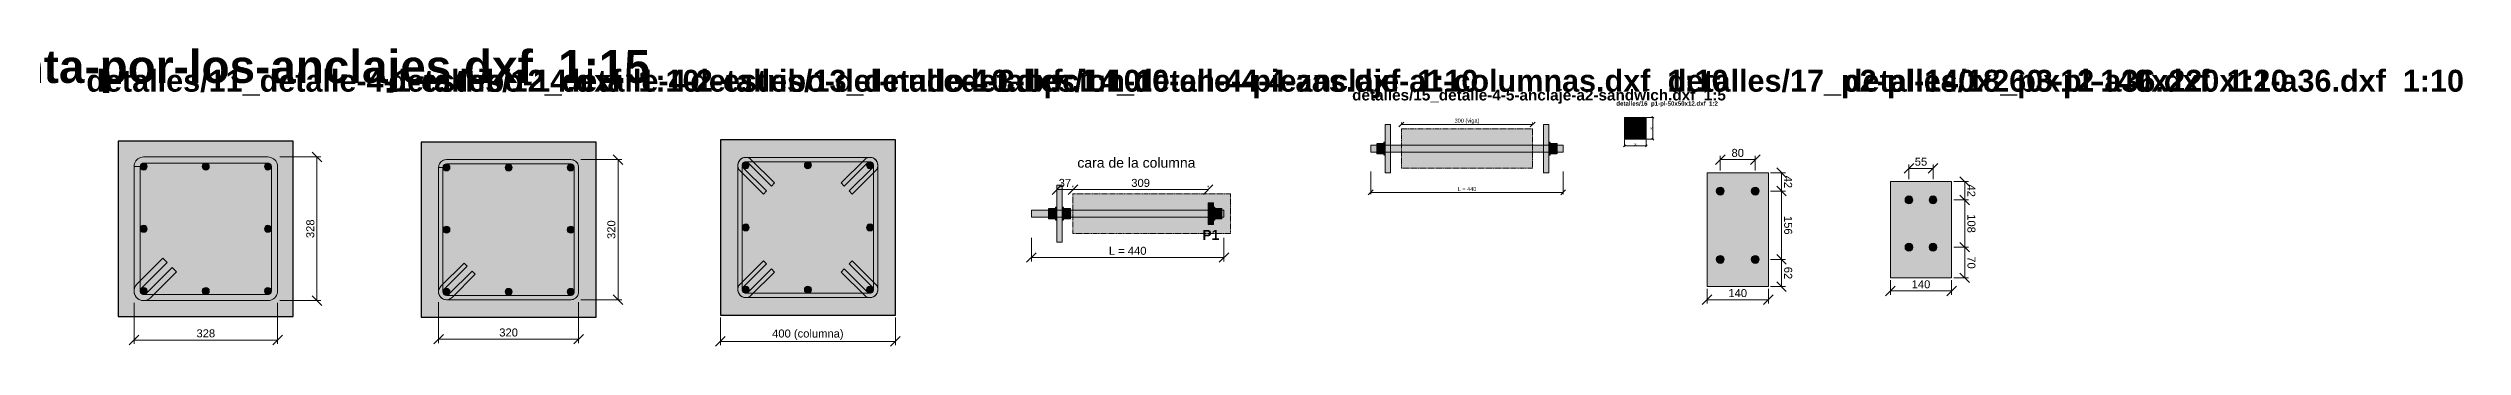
# Model space of a CAD drawing. Header units: millimetres. Extents: x 21 to 47975, y -17028 to 695.
# Drawn here: x 42458 to 47975, y -542 to 139 of the extents above; entities that cross this region are included whole.
import ezdxf
from ezdxf.enums import TextEntityAlignment as Align

# ---------------------------------------------------------------- set-up
doc = ezdxf.new("R2010")
doc.units = ezdxf.units.MM
doc.linetypes.add('TRAZO_3-2', pattern=[1.763889, 1.058333, -0.705556])
doc.linetypes.add('TRAZO_6-3', pattern=[3.175, 2.116667, -1.058333])
for name, color, linetype, lineweight, true_color in [('COTAS', 27, 'Continuous', 15, 0x333333), ('G-r_anc', 24, 'Continuous', 18, 0x7b241c), ('G-r_ancg', 11, 'TRAZO_3-2', 20, 0xd3746b), ('G-r_bp', 138, 'Continuous', 20, 0x142433), ('G-r_col', 31, 'Continuous', 15, 0xd2bc8c), ('G-r_conc', 252, 'Continuous', 30, 0x6b6b6b), ('G-r_concb', 253, 'TRAZO_6-3', 20, 0xa1a1a1), ('G-r_eplate', 253, 'Continuous', 20, 0x848f9a), ('G-r_new', 119, 'Continuous', 18, 0x145a32), ('G-r_nut', 26, 'Continuous', 18, 0x3d0f0b), ('G-r_t1', 217, 'Continuous', 18, 0x4a235a), ('G-r_t2', 147, 'Continuous', 18, 0x1b4f72), ('G-r_t3', 44, 'Continuous', 18, 0x7e5109), ('G-r_t4', 136, 'Continuous', 18, 0x0b5345), ('G-r_tieS', 217, 'Continuous', 18, 0x4a235a), ('G-void', 27, 'Continuous', 20, 0x333333), ('T-anc', 22, 'Continuous', 18, 0xa93226), ('T-small', 47, 'Continuous', 18, 0x444444)]:
    doc.layers.add(name, color=color, linetype=linetype, lineweight=lineweight, true_color=true_color)
doc.layers.add('MODELO_ROTULOS', color=253, linetype='Continuous', lineweight=9, true_color=0x9e9e9e, plot=False)
doc.styles.add('ESTANDAR', font='arial.ttf')
doc.styles.add('NEGRITA', font='arialbd.ttf')
doc.dimstyles.new('COTAS_1-10', dxfattribs={"dimscale": 10, "dimtxt": 1.8288, "dimasz": 2, "dimexe": 0.881944, "dimexo": 0.529167, "dimgap": 0.6, "dimtad": 1, "dimdec": 0, "dimtxsty": 'ESTANDAR', "dimtsz": 1.094317, "dimcen": 2.5, "dimclrd": 8, "dimclre": 8, "dimclrt": 250, "dimazin": 3, "dimtfac": 1, "dimtmove": 0, "dimatfit": 3, "dimlwd": 15, "dimlwe": 13})
doc.dimstyles.new('COTAS_1-2', dxfattribs={"dimscale": 2, "dimtxt": 1.8288, "dimasz": 2, "dimexe": 0.881944, "dimexo": 0.529167, "dimgap": 0.6, "dimtad": 1, "dimdec": 0, "dimtxsty": 'ESTANDAR', "dimtsz": 1.094317, "dimcen": 2.5, "dimclrd": 8, "dimclre": 8, "dimclrt": 250, "dimazin": 3, "dimtfac": 1, "dimtmove": 0, "dimatfit": 3, "dimlwd": 15, "dimlwe": 13})
doc.dimstyles.new('COTAS_1-5', dxfattribs={"dimscale": 5, "dimtxt": 1.8288, "dimasz": 2, "dimexe": 0.881944, "dimexo": 0.529167, "dimgap": 0.6, "dimtad": 1, "dimdec": 0, "dimtxsty": 'ESTANDAR', "dimtsz": 1.094317, "dimcen": 2.5, "dimclrd": 8, "dimclre": 8, "dimclrt": 250, "dimazin": 3, "dimtfac": 1, "dimtmove": 0, "dimatfit": 3, "dimlwd": 15, "dimlwe": 13})

msp = doc.modelspace()

# ---------------------------------------------------------------- hatches: boundary and pattern name
at = {"layer": 'G-r_anc', "true_color": 0xc0392b}
for points in [[(45479.9, -81.9), (45919.9, -81.9), (45919.9, -97.9), (45479.9, -97.9)], [(44704.5, -230.5), (45144.5, -230.5), (45144.5, -246.5), (44704.5, -246.5)]]:
    msp.add_hatch(color=7, dxfattribs=at).paths.add_polyline_path(points)
at = {"layer": 'G-r_ancg', "true_color": 0xf4dbd9}
for points in [[(45493.9, -101.9), (45509.9, -101.9), (45509.9, -77.9), (45493.9, -77.9)], [(45509.9, -104.9), (45512.9, -104.9), (45512.9, -74.9), (45509.9, -74.9)], [(45886.9, -104.9), (45889.9, -104.9), (45889.9, -74.9), (45886.9, -74.9)], [(45889.9, -101.9), (45905.9, -101.9), (45905.9, -77.9), (45889.9, -77.9)], [(44743.5, -250.5), (44759.5, -250.5), (44759.5, -226.5), (44743.5, -226.5)], [(44759.5, -253.5), (44762.5, -253.5), (44762.5, -223.5), (44759.5, -223.5)], [(44774.5, -253.5), (44777.5, -253.5), (44777.5, -223.5), (44774.5, -223.5)], [(44777.5, -250.5), (44793.5, -250.5), (44793.5, -226.5), (44777.5, -226.5)]]:
    msp.add_hatch(color=7, dxfattribs=at).paths.add_polyline_path(points)
at = {"layer": 'G-r_bp', "true_color": 0x34506b}
for points in [[(46059.7, -68.6), (46109.7, -68.6), (46109.7, -18.6), (46059.7, -18.6)], [(45108.5, -263.5), (45120.5, -263.5), (45120.5, -213.5), (45108.5, -213.5)]]:
    msp.add_hatch(color=7, dxfattribs=at).paths.add_polyline_path(points)
at = {"layer": 'G-r_col', "true_color": 0xe9dec7}
h = msp.add_hatch(color=7, dxfattribs=at)
edge = h.paths.add_edge_path()
edge.add_arc((42675.7, -131), 8, 0, 360)
h = msp.add_hatch(color=7, dxfattribs=at)
edge = h.paths.add_edge_path()
edge.add_arc((42817.7, -131), 8, 0, 360)
h = msp.add_hatch(color=7, dxfattribs=at)
edge = h.paths.add_edge_path()
edge.add_arc((42959.7, -131), 8, 0, 360)
h = msp.add_hatch(color=7, dxfattribs=at)
edge = h.paths.add_edge_path()
edge.add_arc((43367.7, -133), 8, 0, 360)
h = msp.add_hatch(color=7, dxfattribs=at)
edge = h.paths.add_edge_path()
edge.add_arc((43509.7, -133), 8, 0, 360)
h = msp.add_hatch(color=7, dxfattribs=at)
edge = h.paths.add_edge_path()
edge.add_arc((43651.7, -133), 8, 0, 360)
h = msp.add_hatch(color=7, dxfattribs=at)
edge = h.paths.add_edge_path()
edge.add_arc((44051.6, -128), 8, 0, 360)
h = msp.add_hatch(color=7, dxfattribs=at)
edge = h.paths.add_edge_path()
edge.add_arc((44193.6, -128), 8, 0, 360)
h = msp.add_hatch(color=7, dxfattribs=at)
edge = h.paths.add_edge_path()
edge.add_arc((44335.6, -128), 8, 0, 360)
h = msp.add_hatch(color=7, dxfattribs=at)
edge = h.paths.add_edge_path()
edge.add_arc((42675.7, -273), 8, 0, 360)
h = msp.add_hatch(color=7, dxfattribs=at)
edge = h.paths.add_edge_path()
edge.add_arc((42959.7, -273), 8, 0, 360)
h = msp.add_hatch(color=7, dxfattribs=at)
edge = h.paths.add_edge_path()
edge.add_arc((43367.7, -275), 8, 0, 360)
h = msp.add_hatch(color=7, dxfattribs=at)
edge = h.paths.add_edge_path()
edge.add_arc((43651.7, -275), 8, 0, 360)
h = msp.add_hatch(color=7, dxfattribs=at)
edge = h.paths.add_edge_path()
edge.add_arc((44051.6, -270), 8, 0, 360)
h = msp.add_hatch(color=7, dxfattribs=at)
edge = h.paths.add_edge_path()
edge.add_arc((44335.6, -270), 8, 0, 360)
h = msp.add_hatch(color=7, dxfattribs=at)
edge = h.paths.add_edge_path()
edge.add_arc((42675.7, -415), 8, 0, 360)
h = msp.add_hatch(color=7, dxfattribs=at)
edge = h.paths.add_edge_path()
edge.add_arc((42817.7, -415), 8, 0, 360)
h = msp.add_hatch(color=7, dxfattribs=at)
edge = h.paths.add_edge_path()
edge.add_arc((42959.7, -415), 8, 0, 360)
h = msp.add_hatch(color=7, dxfattribs=at)
edge = h.paths.add_edge_path()
edge.add_arc((43367.7, -417), 8, 0, 360)
h = msp.add_hatch(color=7, dxfattribs=at)
edge = h.paths.add_edge_path()
edge.add_arc((43509.7, -417), 8, 0, 360)
h = msp.add_hatch(color=7, dxfattribs=at)
edge = h.paths.add_edge_path()
edge.add_arc((43651.7, -417), 8, 0, 360)
h = msp.add_hatch(color=7, dxfattribs=at)
edge = h.paths.add_edge_path()
edge.add_arc((44051.6, -412), 8, 0, 360)
h = msp.add_hatch(color=7, dxfattribs=at)
edge = h.paths.add_edge_path()
edge.add_arc((44193.6, -412), 8, 0, 360)
h = msp.add_hatch(color=7, dxfattribs=at)
edge = h.paths.add_edge_path()
edge.add_arc((44335.6, -412), 8, 0, 360)
at = {"layer": 'G-r_conc', "true_color": 0xf5f3ef}
for points in [[(42617.7, -473), (43017.7, -473), (43017.7, -73), (42617.7, -73)], [(43309.7, -475), (43709.7, -475), (43709.7, -75), (43309.7, -75)], [(43993.6, -470), (44393.6, -470), (44393.6, -70), (43993.6, -70)]]:
    msp.add_hatch(color=7, dxfattribs=at).paths.add_polyline_path(points)
at = {"layer": 'G-r_concb', "true_color": 0xf9f8f6}
for points in [[(45549.9, -134.9), (45849.9, -134.9), (45849.9, -44.9), (45549.9, -44.9)], [(44799.5, -283.5), (45159.5, -283.5), (45159.5, -193.5), (44799.5, -193.5)]]:
    msp.add_hatch(color=7, dxfattribs=at).paths.add_polyline_path(points)
at = {"layer": 'G-r_eplate', "true_color": 0xe5ebf1}
for points in [[(45512.9, -144.9), (45524.9, -144.9), (45524.9, -34.9), (45512.9, -34.9)], [(45874.9, -144.9), (45886.9, -144.9), (45886.9, -34.9), (45874.9, -34.9)], [(46248.6, -405), (46388.6, -405), (46388.6, -145), (46248.6, -145)], [(46667.4, -385), (46807.4, -385), (46807.4, -165), (46667.4, -165)], [(44762.5, -303.5), (44774.5, -303.5), (44774.5, -173.5), (44762.5, -173.5)]]:
    msp.add_hatch(color=7, dxfattribs=at).paths.add_polyline_path(points)
at = {"layer": 'G-r_new', "true_color": 0x34905b}
for points in [[(42729.4, -349.9), (42670, -409.3), (42668.9, -410.8), (42668.1, -412.5), (42667.7, -414.4), (42667.8, -416.2), (42668.3, -418), (42669.2, -419.7), (42670.5, -421), (42672, -422.1), (42673.8, -422.7), (42675.7, -423), (42959.6, -423), (42960.9, -422.9), (42962.1, -422.6), (42963.3, -422.1), (42964.3, -421.5), (42965.3, -420.6), (42966.1, -419.7), (42966.8, -418.6), (42967.2, -417.5), (42967.5, -416.2), (42967.6, -415), (42967.7, -131), (42967.5, -129.8), (42967.2, -128.5), (42966.8, -127.4), (42966.1, -126.3), (42965.3, -125.4), (42964.3, -124.5), (42963.3, -123.9), (42962.1, -123.4), (42960.9, -123.1), (42959.6, -123), (42675.7, -123), (42674.4, -123.1), (42673.2, -123.4), (42672, -123.9), (42671, -124.5), (42670, -125.4), (42669.2, -126.3), (42668.5, -127.4), (42668.1, -128.5), (42667.8, -129.8), (42667.6, -131.5), (42653.7, -130.5), (42653.9, -127.6), (42654.7, -124.2), (42656, -121), (42657.8, -118.1), (42660.1, -115.4), (42662.7, -113.2), (42665.7, -111.4), (42668.8, -110.1), (42672.2, -109.2), (42675.6, -109), (42959.7, -109), (42963.1, -109.2), (42966.5, -110.1), (42969.7, -111.4), (42972.6, -113.2), (42975.2, -115.4), (42977.5, -118.1), (42979.3, -121), (42980.6, -124.2), (42981.4, -127.6), (42981.7, -131), (42981.7, -415), (42981.4, -418.4), (42980.6, -421.8), (42979.3, -425), (42977.5, -427.9), (42975.2, -430.6), (42972.6, -432.8), (42969.7, -434.6), (42966.5, -435.9), (42963.1, -436.8), (42959.7, -437), (42675.6, -437), (42670.5, -436.4), (42665.6, -434.6), (42661.3, -431.8), (42657.8, -428), (42655.3, -423.4), (42653.9, -418.4), (42653.7, -413.3), (42654.7, -408.2), (42656.9, -403.5), (42660.1, -399.5), (42719.5, -340)], [(42667.7, -131), (42667.7, -415), (42667.9, -416.9), (42668.6, -418.6), (42669.6, -420.2), (42671, -421.4), (42672.6, -422.3), (42674.4, -422.9), (42676.3, -422.9), (42678.1, -422.6), (42679.8, -421.8), (42681.3, -420.6), (42740.7, -361.3), (42750.6, -371.2), (42691.2, -430.6), (42687.2, -433.8), (42682.5, -436), (42677.4, -437), (42672.2, -436.8), (42667.2, -435.4), (42662.7, -432.8), (42658.9, -429.3), (42656, -425), (42654.2, -420.1), (42653.7, -415), (42653.7, -131)]]:
    msp.add_hatch(color=7, dxfattribs=at).paths.add_polyline_path(points)
at = {"layer": 'G-r_nut', "true_color": 0x7b241c}
for points in [[(45120.5, -253.5), (45123.5, -253.5), (45123.5, -223.5), (45120.5, -223.5)], [(45123.5, -250.5), (45139.5, -250.5), (45139.5, -226.5), (45123.5, -226.5)]]:
    msp.add_hatch(color=7, dxfattribs=at).paths.add_polyline_path(points)
at = {"layer": 'G-r_t1', "true_color": 0x9957b5}
msp.add_hatch(color=7, dxfattribs=at).paths.add_polyline_path([(44098.9, -353.3), (44045.9, -406.3), (44044.8, -407.8), (44044, -409.5), (44043.6, -411.4), (44043.7, -413.2), (44044.2, -415), (44045.1, -416.7), (44046.4, -418.1), (44047.9, -419.1), (44049.7, -419.7), (44051.6, -420), (44335.5, -420), (44337.4, -419.7), (44339.2, -419.1), (44340.7, -418.1), (44342, -416.7), (44342.9, -415), (44343.4, -413.2), (44343.5, -411.4), (44343.1, -409.5), (44342.3, -407.8), (44341.2, -406.3), (44288.2, -353.3), (44295.2, -346.2), (44348.3, -399.3), (44350.9, -402.6), (44352.7, -406.4), (44353.5, -410.6), (44353.4, -414.8), (44352.2, -418.9), (44350.1, -422.6), (44347.3, -425.7), (44343.7, -428.1), (44339.8, -429.5), (44335.6, -430), (44051.5, -430), (44047.3, -429.5), (44043.4, -428.1), (44039.8, -425.7), (44037, -422.6), (44034.9, -418.9), (44033.7, -414.8), (44033.6, -410.6), (44034.4, -406.4), (44036.2, -402.6), (44038.8, -399.3), (44091.9, -346.2)])
at = {"layer": 'G-r_t2', "true_color": 0x4392c7}
msp.add_hatch(color=7, dxfattribs=at).paths.add_polyline_path([(44276.9, -364.6), (44329.9, -417.6), (44331.4, -418.8), (44333.1, -419.6), (44334.9, -419.9), (44336.8, -419.9), (44338.6, -419.4), (44340.2, -418.4), (44341.6, -417.2), (44342.6, -415.6), (44343.3, -413.9), (44343.5, -412), (44343.6, -128), (44343.3, -126.1), (44342.6, -124.4), (44341.6, -122.8), (44340.2, -121.6), (44338.6, -120.6), (44336.8, -120.1), (44334.9, -120.1), (44333.1, -120.4), (44331.4, -121.2), (44329.9, -122.4), (44276.9, -175.4), (44269.8, -168.3), (44322.8, -115.2), (44326.1, -112.6), (44330, -110.8), (44334.1, -110), (44338.4, -110.2), (44342.5, -111.3), (44346.2, -113.4), (44349.3, -116.3), (44351.6, -119.8), (44353.1, -123.8), (44353.6, -128), (44353.6, -412), (44353.1, -416.2), (44351.6, -420.2), (44349.3, -423.7), (44346.2, -426.6), (44342.5, -428.7), (44338.4, -429.8), (44334.1, -430), (44330, -429.2), (44326.1, -427.4), (44322.8, -424.7), (44269.8, -371.7)])
at = {"layer": 'G-r_t3', "true_color": 0xe88b38}
msp.add_hatch(color=7, dxfattribs=at).paths.add_polyline_path([(44288.2, -186.7), (44341.2, -133.7), (44342.3, -132.2), (44343.1, -130.5), (44343.5, -128.6), (44343.4, -126.8), (44342.9, -125), (44342, -123.3), (44340.7, -121.9), (44339.2, -120.9), (44337.4, -120.3), (44335.5, -120), (44051.6, -120), (44049.7, -120.3), (44047.9, -120.9), (44046.4, -121.9), (44045.1, -123.3), (44044.2, -125), (44043.7, -126.8), (44043.6, -128.6), (44044, -130.5), (44044.8, -132.2), (44045.9, -133.7), (44098.9, -186.7), (44091.9, -193.8), (44038.8, -140.7), (44036.2, -137.4), (44034.4, -133.6), (44033.6, -129.4), (44033.7, -125.2), (44034.9, -121.1), (44037, -117.4), (44039.8, -114.3), (44043.4, -111.9), (44047.3, -110.5), (44051.5, -110), (44335.6, -110), (44339.8, -110.5), (44343.7, -111.9), (44347.3, -114.3), (44350.1, -117.4), (44352.2, -121.1), (44353.4, -125.2), (44353.5, -129.4), (44352.7, -133.6), (44350.9, -137.4), (44348.3, -140.7), (44295.2, -193.8)])
at = {"layer": 'G-r_t4', "true_color": 0x2eae95}
msp.add_hatch(color=7, dxfattribs=at).paths.add_polyline_path([(44110.2, -175.4), (44057.2, -122.4), (44055.7, -121.2), (44054, -120.4), (44052.2, -120.1), (44050.3, -120.1), (44048.5, -120.6), (44046.9, -121.6), (44045.5, -122.8), (44044.5, -124.4), (44043.8, -126.1), (44043.6, -128), (44043.6, -412), (44043.8, -413.9), (44044.5, -415.6), (44045.5, -417.2), (44046.9, -418.4), (44048.5, -419.4), (44050.3, -419.9), (44052.2, -419.9), (44054, -419.6), (44055.7, -418.8), (44057.2, -417.6), (44110.2, -364.6), (44117.3, -371.7), (44064.3, -424.8), (44061, -427.4), (44057.1, -429.2), (44053, -430), (44048.7, -429.8), (44044.7, -428.7), (44041, -426.6), (44037.8, -423.7), (44035.5, -420.2), (44034, -416.2), (44033.6, -412), (44033.5, -128), (44034, -123.8), (44035.5, -119.8), (44037.8, -116.3), (44041, -113.4), (44044.7, -111.3), (44048.7, -110.2), (44053, -110), (44057.1, -110.8), (44061, -112.6), (44064.3, -115.3), (44117.3, -168.3)])
at = {"layer": 'G-r_tieS', "true_color": 0x9059a7}
for points in [[(43415, -358.3), (43362, -411.3), (43360.9, -412.8), (43360.1, -414.5), (43359.7, -416.4), (43359.8, -418.2), (43360.3, -420), (43361.2, -421.7), (43362.5, -423.1), (43364, -424.1), (43365.8, -424.7), (43367.7, -425), (43651.6, -425), (43652.9, -424.9), (43654.1, -424.6), (43655.3, -424.1), (43656.3, -423.5), (43657.3, -422.6), (43658.1, -421.7), (43658.8, -420.6), (43659.2, -419.5), (43659.5, -418.2), (43659.6, -417), (43659.7, -133), (43659.5, -131.8), (43659.2, -130.5), (43658.8, -129.4), (43658.1, -128.3), (43657.3, -127.4), (43656.3, -126.5), (43655.3, -125.9), (43654.1, -125.4), (43652.9, -125.1), (43651.6, -125), (43367.7, -125), (43366.4, -125.1), (43365.2, -125.4), (43364, -125.9), (43363, -126.5), (43362, -127.4), (43361.2, -128.3), (43360.5, -129.4), (43360.1, -130.5), (43359.8, -131.8), (43359.6, -133.4), (43349.7, -132.6), (43349.9, -130.2), (43350.5, -127.4), (43351.6, -124.8), (43353.1, -122.4), (43354.9, -120.3), (43357.1, -118.4), (43359.5, -116.9), (43362.1, -115.9), (43364.8, -115.2), (43367.6, -115), (43651.7, -115), (43654.5, -115.2), (43657.2, -115.9), (43659.8, -116.9), (43662.2, -118.4), (43664.4, -120.3), (43666.2, -122.4), (43667.7, -124.8), (43668.8, -127.4), (43669.4, -130.2), (43669.7, -133), (43669.7, -417), (43669.4, -419.8), (43668.8, -422.6), (43667.7, -425.2), (43666.2, -427.6), (43664.4, -429.7), (43662.2, -431.6), (43659.8, -433.1), (43657.2, -434.1), (43654.5, -434.8), (43651.7, -435), (43367.6, -435), (43363.4, -434.5), (43359.5, -433.1), (43355.9, -430.7), (43353.1, -427.6), (43351, -423.9), (43349.8, -419.8), (43349.7, -415.6), (43350.5, -411.4), (43352.3, -407.6), (43354.9, -404.3), (43408, -351.2)], [(43359.7, -133), (43359.7, -417), (43359.9, -418.9), (43360.6, -420.6), (43361.6, -422.2), (43363, -423.4), (43364.6, -424.4), (43366.4, -424.9), (43368.3, -424.9), (43370.1, -424.6), (43371.8, -423.8), (43373.3, -422.6), (43426.3, -369.6), (43433.4, -376.7), (43380.4, -429.8), (43377.1, -432.4), (43373.2, -434.2), (43369.1, -435), (43364.8, -434.8), (43360.8, -433.7), (43357.1, -431.6), (43353.9, -428.7), (43351.6, -425.2), (43350.1, -421.2), (43349.7, -417), (43349.7, -133)]]:
    msp.add_hatch(color=7, dxfattribs=at).paths.add_polyline_path(points)
at = {"layer": 'G-void', "true_color": 0xffffff}
h = msp.add_hatch(color=7, dxfattribs=at)
edge = h.paths.add_edge_path()
edge.add_arc((46084.7, -43.6), 9, 0, 360)
h = msp.add_hatch(color=7, dxfattribs=at)
edge = h.paths.add_edge_path()
edge.add_arc((46278.6, -187), 9, 0, 360)
h = msp.add_hatch(color=7, dxfattribs=at)
edge = h.paths.add_edge_path()
edge.add_arc((46358.6, -187), 9, 0, 360)
h = msp.add_hatch(color=7, dxfattribs=at)
edge = h.paths.add_edge_path()
edge.add_arc((46709.9, -207), 9, 0, 360)
h = msp.add_hatch(color=7, dxfattribs=at)
edge = h.paths.add_edge_path()
edge.add_arc((46764.9, -207), 9, 0, 360)
h = msp.add_hatch(color=7, dxfattribs=at)
edge = h.paths.add_edge_path()
edge.add_arc((46709.9, -315), 9, 0, 360)
h = msp.add_hatch(color=7, dxfattribs=at)
edge = h.paths.add_edge_path()
edge.add_arc((46764.9, -315), 9, 0, 360)
h = msp.add_hatch(color=7, dxfattribs=at)
edge = h.paths.add_edge_path()
edge.add_arc((46278.6, -343), 9, 0, 360)
h = msp.add_hatch(color=7, dxfattribs=at)
edge = h.paths.add_edge_path()
edge.add_arc((46358.6, -343), 9, 0, 360)

# ---------------------------------------------------------------- linework, layer by layer
at = {"layer": 'G-r_anc'}
for points in [[(45479.9, -81.9), (45919.9, -81.9), (45919.9, -97.9), (45479.9, -97.9)], [(44704.5, -230.5), (45144.5, -230.5), (45144.5, -246.5), (44704.5, -246.5)]]:
    msp.add_lwpolyline(points, close=True, dxfattribs=at)
at = {"layer": 'G-r_ancg'}
for points in [[(45493.9, -101.9), (45509.9, -101.9), (45509.9, -77.9), (45493.9, -77.9)], [(45509.9, -104.9), (45512.9, -104.9), (45512.9, -74.9), (45509.9, -74.9)], [(45886.9, -104.9), (45889.9, -104.9), (45889.9, -74.9), (45886.9, -74.9)], [(45889.9, -101.9), (45905.9, -101.9), (45905.9, -77.9), (45889.9, -77.9)], [(44743.5, -250.5), (44759.5, -250.5), (44759.5, -226.5), (44743.5, -226.5)], [(44759.5, -253.5), (44762.5, -253.5), (44762.5, -223.5), (44759.5, -223.5)], [(44774.5, -253.5), (44777.5, -253.5), (44777.5, -223.5), (44774.5, -223.5)], [(44777.5, -250.5), (44793.5, -250.5), (44793.5, -226.5), (44777.5, -226.5)]]:
    msp.add_lwpolyline(points, close=True, dxfattribs=at)
at = {"layer": 'G-r_bp'}
for points in [[(46059.7, -68.6), (46109.7, -68.6), (46109.7, -18.6), (46059.7, -18.6)], [(45108.5, -263.5), (45120.5, -263.5), (45120.5, -213.5), (45108.5, -213.5)]]:
    msp.add_lwpolyline(points, close=True, dxfattribs=at)
at = {"layer": 'G-r_col'}
for centre in [(42675.7, -131), (42817.7, -131), (42959.7, -131), (43367.7, -133), (43509.7, -133), (43651.7, -133), (44051.6, -128), (44193.6, -128), (44335.6, -128), (42675.7, -273), (42959.7, -273), (43367.7, -275), (43651.7, -275), (44051.6, -270), (44335.6, -270), (42675.7, -415), (42817.7, -415), (42959.7, -415), (43367.7, -417), (43509.7, -417), (43651.7, -417), (44051.6, -412), (44193.6, -412), (44335.6, -412)]:
    msp.add_circle(centre, 8, dxfattribs=at)
at = {"layer": 'G-r_conc'}
for points in [[(42617.7, -473), (43017.7, -473), (43017.7, -73), (42617.7, -73)], [(43309.7, -475), (43709.7, -475), (43709.7, -75), (43309.7, -75)], [(43993.6, -470), (44393.6, -470), (44393.6, -70), (43993.6, -70)]]:
    msp.add_lwpolyline(points, close=True, dxfattribs=at)
at = {"layer": 'G-r_concb'}
for points in [[(45549.9, -134.9), (45849.9, -134.9), (45849.9, -44.9), (45549.9, -44.9)], [(44799.5, -283.5), (45159.5, -283.5), (45159.5, -193.5), (44799.5, -193.5)]]:
    msp.add_lwpolyline(points, close=True, dxfattribs=at)
at = {"layer": 'G-r_eplate'}
for points in [[(45512.9, -144.9), (45524.9, -144.9), (45524.9, -34.9), (45512.9, -34.9)], [(45874.9, -144.9), (45886.9, -144.9), (45886.9, -34.9), (45874.9, -34.9)], [(46248.6, -405), (46388.6, -405), (46388.6, -145), (46248.6, -145)], [(46667.4, -385), (46807.4, -385), (46807.4, -165), (46667.4, -165)], [(44762.5, -303.5), (44774.5, -303.5), (44774.5, -173.5), (44762.5, -173.5)]]:
    msp.add_lwpolyline(points, close=True, dxfattribs=at)
at = {"layer": 'G-r_new'}
for points in [[(42729.4, -349.9), (42670, -409.3), (42668.9, -410.8), (42668.1, -412.5), (42667.7, -414.4), (42667.8, -416.2), (42668.3, -418), (42669.2, -419.7), (42670.5, -421), (42672, -422.1), (42673.8, -422.7), (42675.7, -423), (42959.6, -423), (42960.9, -422.9), (42962.1, -422.6), (42963.3, -422.1), (42964.3, -421.5), (42965.3, -420.6), (42966.1, -419.7), (42966.8, -418.6), (42967.2, -417.5), (42967.5, -416.2), (42967.6, -415), (42967.7, -131), (42967.5, -129.8), (42967.2, -128.5), (42966.8, -127.4), (42966.1, -126.3), (42965.3, -125.4), (42964.3, -124.5), (42963.3, -123.9), (42962.1, -123.4), (42960.9, -123.1), (42959.6, -123), (42675.7, -123), (42674.4, -123.1), (42673.2, -123.4), (42672, -123.9), (42671, -124.5), (42670, -125.4), (42669.2, -126.3), (42668.5, -127.4), (42668.1, -128.5), (42667.8, -129.8), (42667.6, -131.5), (42653.7, -130.5), (42653.9, -127.6), (42654.7, -124.2), (42656, -121), (42657.8, -118.1), (42660.1, -115.4), (42662.7, -113.2), (42665.7, -111.4), (42668.8, -110.1), (42672.2, -109.2), (42675.6, -109), (42959.7, -109), (42963.1, -109.2), (42966.5, -110.1), (42969.7, -111.4), (42972.6, -113.2), (42975.2, -115.4), (42977.5, -118.1), (42979.3, -121), (42980.6, -124.2), (42981.4, -127.6), (42981.7, -131), (42981.7, -415), (42981.4, -418.4), (42980.6, -421.8), (42979.3, -425), (42977.5, -427.9), (42975.2, -430.6), (42972.6, -432.8), (42969.7, -434.6), (42966.5, -435.9), (42963.1, -436.8), (42959.7, -437), (42675.6, -437), (42670.5, -436.4), (42665.6, -434.6), (42661.3, -431.8), (42657.8, -428), (42655.3, -423.4), (42653.9, -418.4), (42653.7, -413.3), (42654.7, -408.2), (42656.9, -403.5), (42660.1, -399.5), (42719.5, -340)], [(42667.7, -131), (42667.7, -415), (42667.9, -416.9), (42668.6, -418.6), (42669.6, -420.2), (42671, -421.4), (42672.6, -422.3), (42674.4, -422.9), (42676.3, -422.9), (42678.1, -422.6), (42679.8, -421.8), (42681.3, -420.6), (42740.7, -361.3), (42750.6, -371.2), (42691.2, -430.6), (42687.2, -433.8), (42682.5, -436), (42677.4, -437), (42672.2, -436.8), (42667.2, -435.4), (42662.7, -432.8), (42658.9, -429.3), (42656, -425), (42654.2, -420.1), (42653.7, -415), (42653.7, -131)]]:
    msp.add_lwpolyline(points, close=True, dxfattribs=at)
at = {"layer": 'G-r_nut'}
for points in [[(45120.5, -253.5), (45123.5, -253.5), (45123.5, -223.5), (45120.5, -223.5)], [(45123.5, -250.5), (45139.5, -250.5), (45139.5, -226.5), (45123.5, -226.5)]]:
    msp.add_lwpolyline(points, close=True, dxfattribs=at)
at = {"layer": 'G-r_t1'}
msp.add_lwpolyline([(44098.9, -353.3), (44045.9, -406.3), (44044.8, -407.8), (44044, -409.5), (44043.6, -411.4), (44043.7, -413.2), (44044.2, -415), (44045.1, -416.7), (44046.4, -418.1), (44047.9, -419.1), (44049.7, -419.7), (44051.6, -420), (44335.5, -420), (44337.4, -419.7), (44339.2, -419.1), (44340.7, -418.1), (44342, -416.7), (44342.9, -415), (44343.4, -413.2), (44343.5, -411.4), (44343.1, -409.5), (44342.3, -407.8), (44341.2, -406.3), (44288.2, -353.3), (44295.2, -346.2), (44348.3, -399.3), (44350.9, -402.6), (44352.7, -406.4), (44353.5, -410.6), (44353.4, -414.8), (44352.2, -418.9), (44350.1, -422.6), (44347.3, -425.7), (44343.7, -428.1), (44339.8, -429.5), (44335.6, -430), (44051.5, -430), (44047.3, -429.5), (44043.4, -428.1), (44039.8, -425.7), (44037, -422.6), (44034.9, -418.9), (44033.7, -414.8), (44033.6, -410.6), (44034.4, -406.4), (44036.2, -402.6), (44038.8, -399.3), (44091.9, -346.2)], close=True, dxfattribs=at)
at = {"layer": 'G-r_t2'}
msp.add_lwpolyline([(44276.9, -364.6), (44329.9, -417.6), (44331.4, -418.8), (44333.1, -419.6), (44334.9, -419.9), (44336.8, -419.9), (44338.6, -419.4), (44340.2, -418.4), (44341.6, -417.2), (44342.6, -415.6), (44343.3, -413.9), (44343.5, -412), (44343.6, -128), (44343.3, -126.1), (44342.6, -124.4), (44341.6, -122.8), (44340.2, -121.6), (44338.6, -120.6), (44336.8, -120.1), (44334.9, -120.1), (44333.1, -120.4), (44331.4, -121.2), (44329.9, -122.4), (44276.9, -175.4), (44269.8, -168.3), (44322.8, -115.2), (44326.1, -112.6), (44330, -110.8), (44334.1, -110), (44338.4, -110.2), (44342.5, -111.3), (44346.2, -113.4), (44349.3, -116.3), (44351.6, -119.8), (44353.1, -123.8), (44353.6, -128), (44353.6, -412), (44353.1, -416.2), (44351.6, -420.2), (44349.3, -423.7), (44346.2, -426.6), (44342.5, -428.7), (44338.4, -429.8), (44334.1, -430), (44330, -429.2), (44326.1, -427.4), (44322.8, -424.7), (44269.8, -371.7)], close=True, dxfattribs=at)
at = {"layer": 'G-r_t3'}
msp.add_lwpolyline([(44288.2, -186.7), (44341.2, -133.7), (44342.3, -132.2), (44343.1, -130.5), (44343.5, -128.6), (44343.4, -126.8), (44342.9, -125), (44342, -123.3), (44340.7, -121.9), (44339.2, -120.9), (44337.4, -120.3), (44335.5, -120), (44051.6, -120), (44049.7, -120.3), (44047.9, -120.9), (44046.4, -121.9), (44045.1, -123.3), (44044.2, -125), (44043.7, -126.8), (44043.6, -128.6), (44044, -130.5), (44044.8, -132.2), (44045.9, -133.7), (44098.9, -186.7), (44091.9, -193.8), (44038.8, -140.7), (44036.2, -137.4), (44034.4, -133.6), (44033.6, -129.4), (44033.7, -125.2), (44034.9, -121.1), (44037, -117.4), (44039.8, -114.3), (44043.4, -111.9), (44047.3, -110.5), (44051.5, -110), (44335.6, -110), (44339.8, -110.5), (44343.7, -111.9), (44347.3, -114.3), (44350.1, -117.4), (44352.2, -121.1), (44353.4, -125.2), (44353.5, -129.4), (44352.7, -133.6), (44350.9, -137.4), (44348.3, -140.7), (44295.2, -193.8)], close=True, dxfattribs=at)
at = {"layer": 'G-r_t4'}
msp.add_lwpolyline([(44110.2, -175.4), (44057.2, -122.4), (44055.7, -121.2), (44054, -120.4), (44052.2, -120.1), (44050.3, -120.1), (44048.5, -120.6), (44046.9, -121.6), (44045.5, -122.8), (44044.5, -124.4), (44043.8, -126.1), (44043.6, -128), (44043.6, -412), (44043.8, -413.9), (44044.5, -415.6), (44045.5, -417.2), (44046.9, -418.4), (44048.5, -419.4), (44050.3, -419.9), (44052.2, -419.9), (44054, -419.6), (44055.7, -418.8), (44057.2, -417.6), (44110.2, -364.6), (44117.3, -371.7), (44064.3, -424.8), (44061, -427.4), (44057.1, -429.2), (44053, -430), (44048.7, -429.8), (44044.7, -428.7), (44041, -426.6), (44037.8, -423.7), (44035.5, -420.2), (44034, -416.2), (44033.6, -412), (44033.5, -128), (44034, -123.8), (44035.5, -119.8), (44037.8, -116.3), (44041, -113.4), (44044.7, -111.3), (44048.7, -110.2), (44053, -110), (44057.1, -110.8), (44061, -112.6), (44064.3, -115.3), (44117.3, -168.3)], close=True, dxfattribs=at)
at = {"layer": 'G-r_tieS'}
for points in [[(43415, -358.3), (43362, -411.3), (43360.9, -412.8), (43360.1, -414.5), (43359.7, -416.4), (43359.8, -418.2), (43360.3, -420), (43361.2, -421.7), (43362.5, -423.1), (43364, -424.1), (43365.8, -424.7), (43367.7, -425), (43651.6, -425), (43652.9, -424.9), (43654.1, -424.6), (43655.3, -424.1), (43656.3, -423.5), (43657.3, -422.6), (43658.1, -421.7), (43658.8, -420.6), (43659.2, -419.5), (43659.5, -418.2), (43659.6, -417), (43659.7, -133), (43659.5, -131.8), (43659.2, -130.5), (43658.8, -129.4), (43658.1, -128.3), (43657.3, -127.4), (43656.3, -126.5), (43655.3, -125.9), (43654.1, -125.4), (43652.9, -125.1), (43651.6, -125), (43367.7, -125), (43366.4, -125.1), (43365.2, -125.4), (43364, -125.9), (43363, -126.5), (43362, -127.4), (43361.2, -128.3), (43360.5, -129.4), (43360.1, -130.5), (43359.8, -131.8), (43359.6, -133.4), (43349.7, -132.6), (43349.9, -130.2), (43350.5, -127.4), (43351.6, -124.8), (43353.1, -122.4), (43354.9, -120.3), (43357.1, -118.4), (43359.5, -116.9), (43362.1, -115.9), (43364.8, -115.2), (43367.6, -115), (43651.7, -115), (43654.5, -115.2), (43657.2, -115.9), (43659.8, -116.9), (43662.2, -118.4), (43664.4, -120.3), (43666.2, -122.4), (43667.7, -124.8), (43668.8, -127.4), (43669.4, -130.2), (43669.7, -133), (43669.7, -417), (43669.4, -419.8), (43668.8, -422.6), (43667.7, -425.2), (43666.2, -427.6), (43664.4, -429.7), (43662.2, -431.6), (43659.8, -433.1), (43657.2, -434.1), (43654.5, -434.8), (43651.7, -435), (43367.6, -435), (43363.4, -434.5), (43359.5, -433.1), (43355.9, -430.7), (43353.1, -427.6), (43351, -423.9), (43349.8, -419.8), (43349.7, -415.6), (43350.5, -411.4), (43352.3, -407.6), (43354.9, -404.3), (43408, -351.2)], [(43359.7, -133), (43359.7, -417), (43359.9, -418.9), (43360.6, -420.6), (43361.6, -422.2), (43363, -423.4), (43364.6, -424.4), (43366.4, -424.9), (43368.3, -424.9), (43370.1, -424.6), (43371.8, -423.8), (43373.3, -422.6), (43426.3, -369.6), (43433.4, -376.7), (43380.4, -429.8), (43377.1, -432.4), (43373.2, -434.2), (43369.1, -435), (43364.8, -434.8), (43360.8, -433.7), (43357.1, -431.6), (43353.9, -428.7), (43351.6, -425.2), (43350.1, -421.2), (43349.7, -417), (43349.7, -133)]]:
    msp.add_lwpolyline(points, close=True, dxfattribs=at)
at = {"layer": 'G-void'}
for centre in [(46084.7, -43.6), (46278.6, -187), (46358.6, -187), (46709.9, -207), (46764.9, -207), (46709.9, -315), (46764.9, -315), (46278.6, -343), (46358.6, -343)]:
    msp.add_circle(centre, 9, dxfattribs=at)

# ---------------------------------------------------------------- texts
at = {"layer": 'MODELO_ROTULOS', "style": 'NEGRITA'}
for s, height, p in [('detalles/10_detalle-3-2-sandwich-planta-por-los-anclajes.dxf  1:15', 75, (40572.5, 60)), ('detalles/11_detalle-4-1-estribo-14.dxf  1:10', 50, (42544.7, 40)), ('detalles/12_detalle-4-2-estribo-del-nudo-10.dxf  1:10', 50, (43234.7, 40)), ('detalles/13_detalle-4-3-opcion-10-en-4-piezas.dxf  1:10', 50, (43924.7, 40)), ('detalles/14_detalle-4-4-anclaje-a1-columnas.dxf  1:10', 50, (44543.1, 40)), ('detalles/17_p2-pl-140x260x12-a36.dxf  1:10', 50, (46158.6, 40)), ('detalles/18_p3-pl-140x220x12-a36.dxf  1:10', 50, (46561.2, 40)), ('detalles/15_detalle-4-5-anclaje-a2-sandwich.dxf  1:5', 25, (45437.5, 20)), ('detalles/16_p1-pl-50x50x12.dxf  1:2', 10, (46041.1, 8))]:
    msp.add_text(s, height=height, dxfattribs=at).set_placement(p)
at = {"layer": 'T-anc', "color": 22, "true_color": 0xa93226, "style": 'NEGRITA'}
msp.add_text('P1', height=22.86, dxfattribs=at).set_placement((45114.5, -298.5), align=Align.CENTER)
at = {"layer": 'T-small', "color": 47, "true_color": 0x444444, "style": 'ESTANDAR'}
msp.add_text('cara de la columna', height=22.86, dxfattribs=at).set_placement((44809.5, -133.5))

# ---------------------------------------------------------------- dimensions: what is measured, and where the dimension line sits
at = {"layer": 'COTAS'}
for base, p1, p2, text, dimstyle in [((45549.9, -34.9), (45549.9, -34.9), (45849.9, -34.9), '<> (viga)', 'COTAS_1-5'), ((45479.9, -189.9), (45479.9, -139.9), (45919.9, -139.9), 'L = <>', 'COTAS_1-5'), ((44704.5, -338.5), (44704.5, -288.5), (45144.5, -288.5), 'L = <>', 'COTAS_1-10'), ((43993.6, -530), (43993.6, -470), (44393.6, -470), '<> (columna)', 'COTAS_1-10')]:
    msp.add_linear_dim(base=base, p1=p1, p2=p2, text=text, dimstyle=dimstyle, dxfattribs=at).render()
for base, p1, p2, angle, dimstyle in [((46124.7, -68.6), (46109.7, -68.6), (46109.7, -18.6), 90, 'COTAS_1-2'), ((43071.7, -437), (42981.7, -437), (42981.7, -109), 90, 'COTAS_1-10'), ((43759.7, -435), (43669.7, -435), (43669.7, -115), 90, 'COTAS_1-10'), ((46418.6, -145), (46388.6, -145), (46388.6, -187), 270, 'COTAS_1-10'), ((46837.4, -165), (46807.4, -165), (46807.4, -207), 270, 'COTAS_1-10'), ((46418.6, -187), (46388.6, -187), (46388.6, -343), 270, 'COTAS_1-10'), ((46837.4, -207), (46807.4, -207), (46807.4, -315), 270, 'COTAS_1-10'), ((46837.4, -315), (46807.4, -315), (46807.4, -385), 270, 'COTAS_1-10'), ((46418.6, -343), (46388.6, -343), (46388.6, -405), 270, 'COTAS_1-10')]:
    msp.add_linear_dim(base=base, p1=p1, p2=p2, angle=angle, dimstyle=dimstyle, dxfattribs=at).render()
for base, p1, p2, dimstyle in [((46059.7, -83.6), (46059.7, -68.6), (46109.7, -68.6), 'COTAS_1-2'), ((46278.6, -115), (46278.6, -145), (46358.6, -145), 'COTAS_1-10'), ((46709.9, -135), (46709.9, -165), (46764.9, -165), 'COTAS_1-10'), ((44762.5, -183.5), (44762.5, -183.5), (44799.5, -183.5), 'COTAS_1-10'), ((44799.5, -183.5), (44799.5, -183.5), (45108.5, -183.5), 'COTAS_1-10'), ((46667.4, -415), (46667.4, -385), (46807.4, -385), 'COTAS_1-10'), ((42653.7, -527), (42653.7, -437), (42981.7, -437), 'COTAS_1-10'), ((43349.7, -525), (43349.7, -435), (43669.7, -435), 'COTAS_1-10'), ((46248.6, -435), (46248.6, -405), (46388.6, -405), 'COTAS_1-10')]:
    msp.add_linear_dim(base=base, p1=p1, p2=p2, dimstyle=dimstyle, dxfattribs=at).render()

doc.saveas('drawing.dxf')
